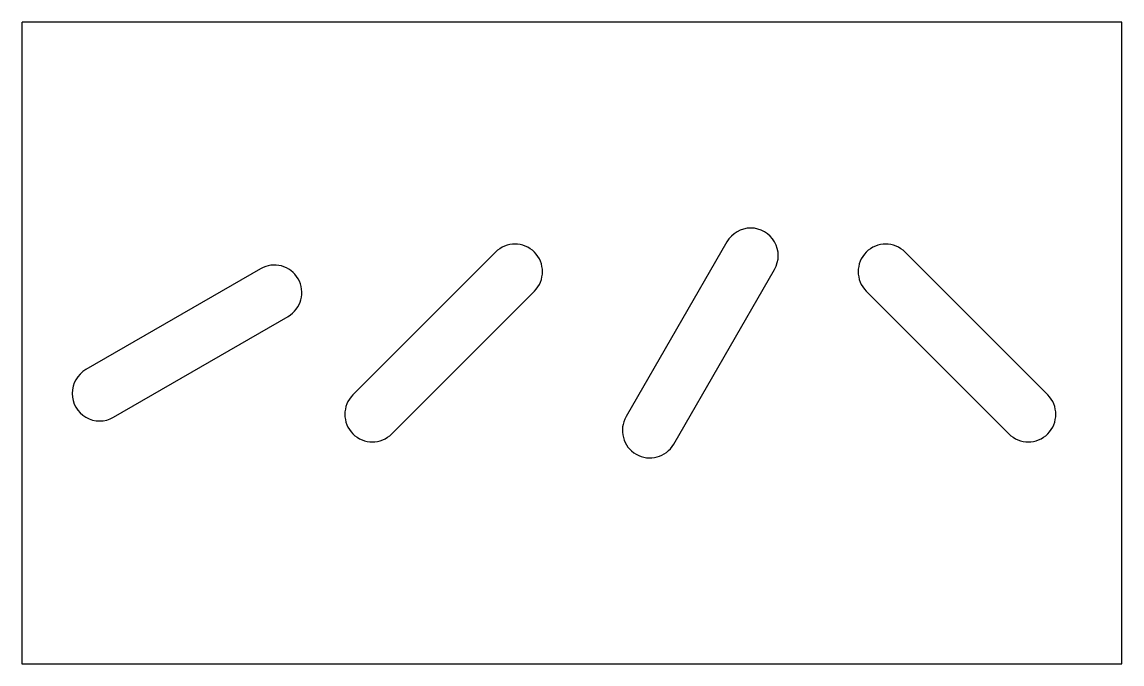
# Model space of a CAD drawing. Header units: millimetres. Extents: x 0 to 120, y 0 to 70.
import ezdxf

# ---------------------------------------------------------------- set-up
doc = ezdxf.new("R2010")
doc.units = ezdxf.units.MM
doc.layers.get('0').update_dxf_attribs({"linetype": 'CONTINUOUS'})

msp = doc.modelspace()

# ---------------------------------------------------------------- linework, layer by layer
for p, q in [((120, 70), (0, 70)), ((0, 70), (0, 0)), ((120, 0), (120, 70)), ((76.9, 46.03), (65.9, 26.97)), ((51.66, 44.9), (36.1, 29.34)), ((111.9, 29.34), (96.34, 44.9)), ((26.03, 43.1), (6.97, 32.1)), ((71.1, 23.97), (82.1, 43.03)), ((40.34, 25.1), (55.9, 40.66)), ((92.1, 40.66), (107.66, 25.1)), ((9.97, 26.9), (29.03, 37.9)), ((0, 0), (120, 0))]:
    msp.add_line(p, q)
for centre, start, end in [((79.5, 44.53), -30, 150), ((53.78, 42.78), -45, 135), ((94.22, 42.78), 45, 225), ((27.53, 40.5), -60, 120), ((8.47, 29.5), 120, 300), ((38.22, 27.22), 135, 315), ((109.78, 27.22), -135, 45), ((68.5, 25.47), 150, 330)]:
    msp.add_arc(centre, 3, start, end)

doc.saveas('drawing.dxf')
